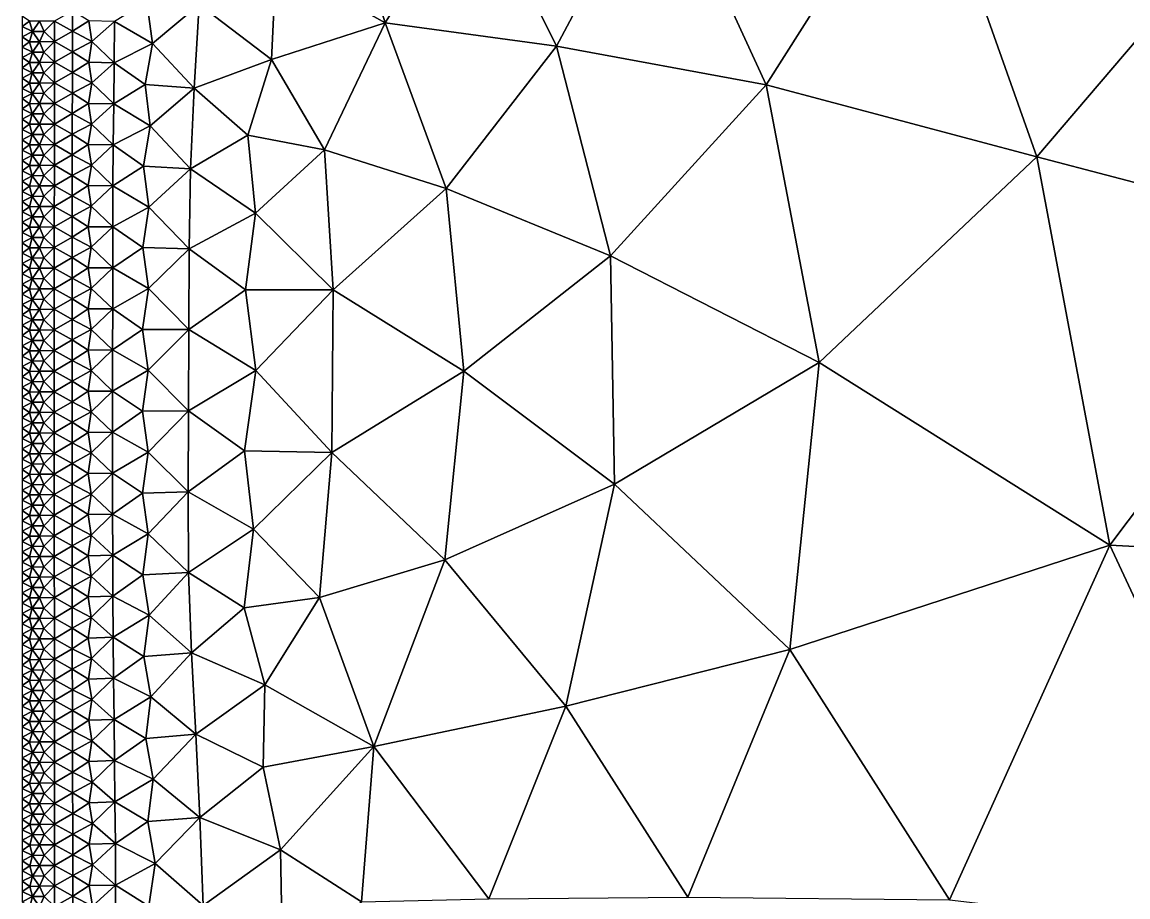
# Model space of a CAD drawing. Header units: metres. Extents: x 2 to 72, y -280 to 0.
# Drawn here: x 2 to 23.48, y -196.04 to -179.03 of the extents above; entities that cross this region are included whole.
import ezdxf

# ---------------------------------------------------------------- set-up
doc = ezdxf.new("R2010")
doc.units = ezdxf.units.M

msp = doc.modelspace()

# ---------------------------------------------------------------- linework, layer by layer
at = {"layer": 'layer', "color": 0}
for points in [[(16.4528, -180.25), (19.5048, -175.431), (14.3772, -175.742)], [(21.7074, -181.653), (19.5048, -175.431), (16.4528, -180.25)], [(21.7074, -181.653), (26.3659, -176.19), (19.5048, -175.431)], [(12.3817, -179.503), (14.3772, -175.742), (10.7631, -176.239)], [(16.4528, -180.25), (14.3772, -175.742), (12.3817, -179.503)], [(9.05249, -179.045), (10.7631, -176.239), (8.22208, -176.365)], [(12.3817, -179.503), (10.7631, -176.239), (9.05249, -179.045)], [(27.6403, -183.205), (26.3659, -176.19), (21.7074, -181.653)], [(8.22208, -176.365), (6.93434, -177.856), (9.05249, -179.045)], [(6.93434, -177.856), (5.43841, -178.691), (6.84569, -179.761)], [(6.93434, -177.856), (6.84569, -179.761), (9.05249, -179.045)], [(4.42548, -178.636), (3.79623, -179.019), (4.53174, -179.451)], [(4.42548, -178.636), (4.53174, -179.451), (5.43841, -178.691)], [(2.97982, -178.81), (2.62888, -179.012), (2.97897, -179.21)], [(2.97982, -178.81), (2.97897, -179.21), (3.29649, -179.01)], [(5.43841, -178.691), (4.53174, -179.451), (5.34095, -180.319)], [(5.43841, -178.691), (5.34095, -180.319), (6.84569, -179.761)], [(2, -178.919), (2, -179.119), (2.14649, -179.017)], [(2.14649, -179.017), (2, -179.119), (2.19859, -179.217)], [(2.14649, -179.017), (2.19859, -179.217), (2.33656, -179.015)], [(2.33656, -179.015), (2.19859, -179.217), (2.42506, -179.214)], [(2.33656, -179.015), (2.42506, -179.214), (2.62888, -179.012)], [(2.62888, -179.012), (2.42506, -179.214), (2.62848, -179.412)], [(2.62888, -179.012), (2.62848, -179.412), (2.97897, -179.21)], [(3.29649, -179.01), (2.97897, -179.21), (3.35686, -179.412)], [(3.29649, -179.01), (3.35686, -179.412), (3.79623, -179.019)], [(3.79623, -179.019), (3.35686, -179.412), (3.78797, -179.822)], [(3.79623, -179.019), (3.78797, -179.822), (4.53174, -179.451)], [(9.05249, -179.045), (6.84569, -179.761), (7.87153, -181.518)], [(10.2337, -182.265), (9.05249, -179.045), (7.87153, -181.518)], [(10.2337, -182.265), (12.3817, -179.503), (9.05249, -179.045)], [(2, -179.119), (2, -179.319), (2.19859, -179.217)], [(2.19859, -179.217), (2, -179.319), (2.14643, -179.418)], [(2, -179.319), (2, -179.52), (2.14643, -179.418)], [(2.19859, -179.217), (2.14643, -179.418), (2.33641, -179.416)], [(2.19859, -179.217), (2.33641, -179.416), (2.42506, -179.214)], [(2.42506, -179.214), (2.33641, -179.416), (2.62848, -179.412)], [(2.97897, -179.21), (2.62848, -179.412), (2.978, -179.611)], [(2.97897, -179.21), (2.978, -179.611), (3.35686, -179.412)], [(2.14643, -179.418), (2, -179.52), (2.1985, -179.617)], [(2, -179.52), (2, -179.72), (2.1985, -179.617)], [(2.14643, -179.418), (2.1985, -179.617), (2.33641, -179.416)], [(2.33641, -179.416), (2.1985, -179.617), (2.42485, -179.615)], [(2.33641, -179.416), (2.42485, -179.615), (2.62848, -179.412)], [(2.62848, -179.412), (2.42485, -179.615), (2.62803, -179.813)], [(2.62848, -179.412), (2.62803, -179.813), (2.978, -179.611)], [(3.35686, -179.412), (2.978, -179.611), (3.29292, -179.812)], [(3.35686, -179.412), (3.29292, -179.812), (3.78797, -179.822)], [(4.53174, -179.451), (3.78797, -179.822), (4.38921, -180.246)], [(4.53174, -179.451), (4.38921, -180.246), (5.34095, -180.319)], [(13.4277, -183.572), (12.3817, -179.503), (10.2337, -182.265)], [(13.4277, -183.572), (16.4528, -180.25), (12.3817, -179.503)], [(2.1985, -179.617), (2, -179.72), (2.14637, -179.818)], [(2, -179.72), (2, -179.92), (2.14637, -179.818)], [(2.1985, -179.617), (2.14637, -179.818), (2.33625, -179.816)], [(2.1985, -179.617), (2.33625, -179.816), (2.42485, -179.615)], [(2.42485, -179.615), (2.33625, -179.816), (2.62803, -179.813)], [(2.978, -179.611), (2.62803, -179.813), (2.97685, -180.011)], [(2.978, -179.611), (2.97685, -180.011), (3.29292, -179.812)], [(2.14637, -179.818), (2, -179.92), (2.19841, -180.018)], [(2, -179.92), (2, -180.12), (2.19841, -180.018)], [(2.14637, -179.818), (2.19841, -180.018), (2.33625, -179.816)], [(2.33625, -179.816), (2.19841, -180.018), (2.42462, -180.015)], [(2.33625, -179.816), (2.42462, -180.015), (2.62803, -179.813)], [(2.62803, -179.813), (2.42462, -180.015), (2.62756, -180.213)], [(2.62803, -179.813), (2.62756, -180.213), (2.97685, -180.011)], [(3.29292, -179.812), (2.97685, -180.011), (3.35227, -180.213)], [(3.29292, -179.812), (3.35227, -180.213), (3.78797, -179.822)], [(3.78797, -179.822), (3.35227, -180.213), (3.77831, -180.621)], [(3.78797, -179.822), (3.77831, -180.621), (4.38921, -180.246)], [(6.84569, -179.761), (5.34095, -180.319), (6.38613, -181.227)], [(6.84569, -179.761), (6.38613, -181.227), (7.87153, -181.518)], [(2.19841, -180.018), (2, -180.12), (2.14631, -180.218)], [(2, -180.12), (2, -180.32), (2.14631, -180.218)], [(2.19841, -180.018), (2.14631, -180.218), (2.33607, -180.216)], [(2.19841, -180.018), (2.33607, -180.216), (2.42462, -180.015)], [(2.42462, -180.015), (2.33607, -180.216), (2.62756, -180.213)], [(2.97685, -180.011), (2.62756, -180.213), (2.97578, -180.411)], [(2.97685, -180.011), (2.97578, -180.411), (3.35227, -180.213)], [(2.14631, -180.218), (2, -180.32), (2.19831, -180.418)], [(2, -180.32), (2, -180.52), (2.19831, -180.418)], [(2.14631, -180.218), (2.19831, -180.418), (2.33607, -180.216)], [(2.33607, -180.216), (2.19831, -180.418), (2.4244, -180.415)], [(2.33607, -180.216), (2.4244, -180.415), (2.62756, -180.213)], [(2.62756, -180.213), (2.4244, -180.415), (2.62711, -180.613)], [(2.62756, -180.213), (2.62711, -180.613), (2.97578, -180.411)], [(3.35227, -180.213), (2.97578, -180.411), (3.28888, -180.612)], [(3.35227, -180.213), (3.28888, -180.612), (3.77831, -180.621)], [(4.38921, -180.246), (3.77831, -180.621), (4.48788, -181.049)], [(4.38921, -180.246), (4.48788, -181.049), (5.34095, -180.319)], [(5.34095, -180.319), (4.48788, -181.049), (5.26769, -181.882)], [(5.34095, -180.319), (5.26769, -181.882), (6.38613, -181.227)], [(17.4802, -185.649), (16.4528, -180.25), (13.4277, -183.572)], [(17.4802, -185.649), (21.7074, -181.653), (16.4528, -180.25)], [(2.19831, -180.418), (2, -180.52), (2.14625, -180.619)], [(2, -180.52), (2, -180.721), (2.14625, -180.619)], [(2.19831, -180.418), (2.14625, -180.619), (2.33591, -180.616)], [(2.14625, -180.619), (2.19823, -180.818), (2.33591, -180.616)], [(2.33591, -180.616), (2.19823, -180.818), (2.42419, -180.815)], [(2.19831, -180.418), (2.33591, -180.616), (2.4244, -180.415)], [(2.4244, -180.415), (2.33591, -180.616), (2.62711, -180.613)], [(2.33591, -180.616), (2.42419, -180.815), (2.62711, -180.613)], [(2.62711, -180.613), (2.42419, -180.815), (2.62671, -181.013)], [(2.62711, -180.613), (2.62671, -181.013), (2.97472, -180.811)], [(2.97578, -180.411), (2.62711, -180.613), (2.97472, -180.811)], [(2.97578, -180.411), (2.97472, -180.811), (3.28888, -180.612)], [(3.28888, -180.612), (2.97472, -180.811), (3.34791, -181.013)], [(3.28888, -180.612), (3.34791, -181.013), (3.77831, -180.621)], [(2.14625, -180.619), (2, -180.721), (2.19823, -180.818)], [(2, -180.721), (2, -180.921), (2.19823, -180.818)], [(2.19823, -180.818), (2, -180.921), (2.1462, -181.019)], [(2.19823, -180.818), (2.1462, -181.019), (2.33576, -181.017)], [(2.19823, -180.818), (2.33576, -181.017), (2.42419, -180.815)], [(2.42419, -180.815), (2.33576, -181.017), (2.62671, -181.013)], [(2.97472, -180.811), (2.62671, -181.013), (2.97387, -181.211)], [(2.97472, -180.811), (2.97387, -181.211), (3.34791, -181.013)], [(3.77831, -180.621), (3.34791, -181.013), (3.77067, -181.419)], [(3.77831, -180.621), (3.77067, -181.419), (4.48788, -181.049)], [(2, -180.921), (2, -181.121), (2.1462, -181.019)], [(2.1462, -181.019), (2, -181.121), (2.19816, -181.219)], [(2.1462, -181.019), (2.19816, -181.219), (2.33576, -181.017)], [(2.33576, -181.017), (2.19816, -181.219), (2.42402, -181.216)], [(2.33576, -181.017), (2.42402, -181.216), (2.62671, -181.013)], [(2.62671, -181.013), (2.42402, -181.216), (2.62637, -181.414)], [(2.62671, -181.013), (2.62637, -181.414), (2.97387, -181.211)], [(3.34791, -181.013), (2.97387, -181.211), (3.28564, -181.411)], [(3.34791, -181.013), (3.28564, -181.411), (3.77067, -181.419)], [(2, -181.121), (2, -181.321), (2.19816, -181.219)], [(2.19816, -181.219), (2, -181.321), (2.14616, -181.419)], [(2.19816, -181.219), (2.14616, -181.419), (2.33564, -181.417)], [(2.19816, -181.219), (2.33564, -181.417), (2.42402, -181.216)], [(2.42402, -181.216), (2.33564, -181.417), (2.62637, -181.414)], [(2.97387, -181.211), (2.62637, -181.414), (2.97308, -181.611)], [(2.97387, -181.211), (2.97308, -181.611), (3.28564, -181.411)], [(4.48788, -181.049), (3.77067, -181.419), (4.35692, -181.833)], [(4.48788, -181.049), (4.35692, -181.833), (5.26769, -181.882)], [(6.38613, -181.227), (5.26769, -181.882), (6.53588, -182.745)], [(6.38613, -181.227), (6.53588, -182.745), (7.87153, -181.518)], [(2, -181.321), (2, -181.521), (2.14616, -181.419)], [(2.14616, -181.419), (2, -181.521), (2.1981, -181.619)], [(2.14616, -181.419), (2.1981, -181.619), (2.33564, -181.417)], [(2.33564, -181.417), (2.1981, -181.619), (2.42387, -181.616)], [(2.33564, -181.417), (2.42387, -181.616), (2.62637, -181.414)], [(2.62637, -181.414), (2.42387, -181.616), (2.6261, -181.814)], [(2.62637, -181.414), (2.6261, -181.814), (2.97308, -181.611)], [(3.28564, -181.411), (2.97308, -181.611), (3.34463, -181.811)], [(3.28564, -181.411), (3.34463, -181.811), (3.77067, -181.419)], [(3.77067, -181.419), (3.34463, -181.811), (3.76498, -182.215)], [(3.77067, -181.419), (3.76498, -182.215), (4.35692, -181.833)], [(2, -181.521), (2, -181.721), (2.1981, -181.619)], [(2.1981, -181.619), (2, -181.721), (2.14613, -181.82)], [(2.1981, -181.619), (2.14613, -181.82), (2.33554, -181.817)], [(2.1981, -181.619), (2.33554, -181.817), (2.42387, -181.616)], [(2.42387, -181.616), (2.33554, -181.817), (2.6261, -181.814)], [(2.97308, -181.611), (2.6261, -181.814), (2.9725, -182.011)], [(2.97308, -181.611), (2.9725, -182.011), (3.34463, -181.811)], [(7.87153, -181.518), (6.53588, -182.745), (8.03892, -184.236)], [(7.87153, -181.518), (8.03892, -184.236), (10.2337, -182.265)], [(23.124, -189.198), (21.7074, -181.653), (17.4802, -185.649)], [(23.124, -189.198), (27.6403, -183.205), (21.7074, -181.653)], [(2, -181.721), (2, -181.922), (2.14613, -181.82)], [(2.14613, -181.82), (2, -181.922), (2.19805, -182.019)], [(2.14613, -181.82), (2.19805, -182.019), (2.33554, -181.817)], [(2.33554, -181.817), (2.19805, -182.019), (2.42375, -182.016)], [(2.33554, -181.817), (2.42375, -182.016), (2.6261, -181.814)], [(2.6261, -181.814), (2.42375, -182.016), (2.62588, -182.214)], [(2.6261, -181.814), (2.62588, -182.214), (2.9725, -182.011)], [(3.34463, -181.811), (2.9725, -182.011), (3.28337, -182.21)], [(3.34463, -181.811), (3.28337, -182.21), (3.76498, -182.215)], [(4.35692, -181.833), (3.76498, -182.215), (4.46216, -182.629)], [(4.35692, -181.833), (4.46216, -182.629), (5.26769, -181.882)], [(5.26769, -181.882), (4.46216, -182.629), (5.2444, -183.44)], [(5.26769, -181.882), (5.2444, -183.44), (6.53588, -182.745)], [(2, -181.922), (2, -182.122), (2.19805, -182.019)], [(2.19805, -182.019), (2, -182.122), (2.1461, -182.22)], [(2.19805, -182.019), (2.1461, -182.22), (2.33547, -182.217)], [(2.19805, -182.019), (2.33547, -182.217), (2.42375, -182.016)], [(2.42375, -182.016), (2.33547, -182.217), (2.62588, -182.214)], [(2.9725, -182.011), (2.62588, -182.214), (2.97202, -182.411)], [(2.9725, -182.011), (2.97202, -182.411), (3.28337, -182.21)], [(2, -182.122), (2, -182.322), (2.1461, -182.22)], [(2.1461, -182.22), (2, -182.322), (2.19801, -182.419)], [(2, -182.322), (2, -182.522), (2.19801, -182.419)], [(2.1461, -182.22), (2.19801, -182.419), (2.33547, -182.217)], [(2.33547, -182.217), (2.19801, -182.419), (2.42367, -182.416)], [(2.33547, -182.217), (2.42367, -182.416), (2.62588, -182.214)], [(2.62588, -182.214), (2.42367, -182.416), (2.62573, -182.614)], [(2.62588, -182.214), (2.62573, -182.614), (2.97202, -182.411)], [(3.28337, -182.21), (2.97202, -182.411), (3.34253, -182.61)], [(3.28337, -182.21), (3.34253, -182.61), (3.76498, -182.215)], [(3.76498, -182.215), (3.34253, -182.61), (3.76193, -183.012)], [(3.76498, -182.215), (3.76193, -183.012), (4.46216, -182.629)], [(10.5761, -185.82), (10.2337, -182.265), (8.03892, -184.236)], [(10.5761, -185.82), (13.4277, -183.572), (10.2337, -182.265)], [(2.19801, -182.419), (2, -182.522), (2.14608, -182.62)], [(2, -182.522), (2, -182.722), (2.14608, -182.62)], [(2.19801, -182.419), (2.14608, -182.62), (2.33541, -182.618)], [(2.19801, -182.419), (2.33541, -182.618), (2.42367, -182.416)], [(2.42367, -182.416), (2.33541, -182.618), (2.62573, -182.614)], [(2.97202, -182.411), (2.62573, -182.614), (2.9717, -182.811)], [(2.97202, -182.411), (2.9717, -182.811), (3.34253, -182.61)], [(2.14608, -182.62), (2, -182.722), (2.19799, -182.82)], [(2, -182.722), (2, -182.922), (2.19799, -182.82)], [(2.14608, -182.62), (2.19799, -182.82), (2.33541, -182.618)], [(2.33541, -182.618), (2.19799, -182.82), (2.4236, -182.817)], [(2.33541, -182.618), (2.4236, -182.817), (2.62573, -182.614)], [(2.62573, -182.614), (2.4236, -182.817), (2.62561, -183.014)], [(2.62573, -182.614), (2.62561, -183.014), (2.9717, -182.811)], [(3.34253, -182.61), (2.9717, -182.811), (3.28213, -183.009)], [(3.34253, -182.61), (3.28213, -183.009), (3.76193, -183.012)], [(4.46216, -182.629), (3.76193, -183.012), (4.34439, -183.416)], [(4.46216, -182.629), (4.34439, -183.416), (5.2444, -183.44)], [(6.53588, -182.745), (5.2444, -183.44), (6.336, -184.236)], [(6.53588, -182.745), (6.336, -184.236), (8.03892, -184.236)], [(2.19799, -182.82), (2, -182.922), (2.14607, -183.02)], [(2, -182.922), (2, -183.122), (2.14607, -183.02)], [(2.19799, -182.82), (2.14607, -183.02), (2.33537, -183.018)], [(2.19799, -182.82), (2.33537, -183.018), (2.4236, -182.817)], [(2.4236, -182.817), (2.33537, -183.018), (2.62561, -183.014)], [(2.9717, -182.811), (2.62561, -183.014), (2.97145, -183.21)], [(2.9717, -182.811), (2.97145, -183.21), (3.28213, -183.009)], [(2.14607, -183.02), (2, -183.122), (2.19797, -183.22)], [(2, -183.122), (2, -183.323), (2.19797, -183.22)], [(2.14607, -183.02), (2.19797, -183.22), (2.33537, -183.018)], [(2.33537, -183.018), (2.19797, -183.22), (2.42356, -183.217)], [(2.33537, -183.018), (2.42356, -183.217), (2.62561, -183.014)], [(2.62561, -183.014), (2.42356, -183.217), (2.62553, -183.414)], [(2.62561, -183.014), (2.62553, -183.414), (2.97145, -183.21)], [(3.28213, -183.009), (2.97145, -183.21), (3.34142, -183.409)], [(3.28213, -183.009), (3.34142, -183.409), (3.76193, -183.012)], [(3.76193, -183.012), (3.34142, -183.409), (3.76021, -183.808)], [(3.76193, -183.012), (3.76021, -183.808), (4.34439, -183.416)], [(2.19797, -183.22), (2, -183.323), (2.14606, -183.421)], [(2, -183.323), (2, -183.523), (2.14606, -183.421)], [(2.19797, -183.22), (2.14606, -183.421), (2.33534, -183.418)], [(2.19797, -183.22), (2.33534, -183.418), (2.42356, -183.217)], [(2.42356, -183.217), (2.33534, -183.418), (2.62553, -183.414)], [(2.97145, -183.21), (2.62553, -183.414), (2.97129, -183.61)], [(2.97145, -183.21), (2.97129, -183.61), (3.34142, -183.409)], [(3.34142, -183.409), (2.97129, -183.61), (3.28148, -183.808)], [(3.34142, -183.409), (3.28148, -183.808), (3.76021, -183.808)], [(31.735, -189.653), (27.6403, -183.205), (23.124, -189.198)], [(2.14606, -183.421), (2, -183.523), (2.19796, -183.62)], [(2, -183.523), (2, -183.723), (2.19796, -183.62)], [(2.19796, -183.62), (2, -183.723), (2.14605, -183.821)], [(2.19796, -183.62), (2.14605, -183.821), (2.33532, -183.818)], [(2.14606, -183.421), (2.19796, -183.62), (2.33534, -183.418)], [(2.33534, -183.418), (2.19796, -183.62), (2.42353, -183.617)], [(2.19796, -183.62), (2.33532, -183.818), (2.42353, -183.617)], [(2.42353, -183.617), (2.33532, -183.818), (2.62548, -183.814)], [(2.33534, -183.418), (2.42353, -183.617), (2.62553, -183.414)], [(2.62553, -183.414), (2.42353, -183.617), (2.62548, -183.814)], [(2.62553, -183.414), (2.62548, -183.814), (2.97129, -183.61)], [(2.97129, -183.61), (2.62548, -183.814), (2.97116, -184.01)], [(2.97129, -183.61), (2.97116, -184.01), (3.28148, -183.808)], [(4.34439, -183.416), (3.76021, -183.808), (4.45434, -184.212)], [(4.34439, -183.416), (4.45434, -184.212), (5.2444, -183.44)], [(5.2444, -183.44), (4.45434, -184.212), (5.23964, -185.008)], [(5.2444, -183.44), (5.23964, -185.008), (6.336, -184.236)], [(13.5063, -188.013), (13.4277, -183.572), (10.5761, -185.82)], [(13.5063, -188.013), (17.4802, -185.649), (13.4277, -183.572)], [(2, -183.723), (2, -183.923), (2.14605, -183.821)], [(2.14605, -183.821), (2, -183.923), (2.19795, -184.021)], [(2.14605, -183.821), (2.19795, -184.021), (2.33532, -183.818)], [(2.33532, -183.818), (2.19795, -184.021), (2.4235, -184.017)], [(2.33532, -183.818), (2.4235, -184.017), (2.62548, -183.814)], [(2.62548, -183.814), (2.4235, -184.017), (2.62543, -184.215)], [(2.62548, -183.814), (2.62543, -184.215), (2.97116, -184.01)], [(3.28148, -183.808), (2.97116, -184.01), (3.34083, -184.208)], [(3.28148, -183.808), (3.34083, -184.208), (3.76021, -183.808)], [(3.76021, -183.808), (3.34083, -184.208), (3.75937, -184.606)], [(3.76021, -183.808), (3.75937, -184.606), (4.45434, -184.212)], [(2, -183.923), (2, -184.123), (2.19795, -184.021)], [(2.19795, -184.021), (2, -184.123), (2.14605, -184.221)], [(2.19795, -184.021), (2.14605, -184.221), (2.33531, -184.219)], [(2.19795, -184.021), (2.33531, -184.219), (2.4235, -184.017)], [(2.4235, -184.017), (2.33531, -184.219), (2.62543, -184.215)], [(2.97116, -184.01), (2.62543, -184.215), (2.97107, -184.41)], [(2.97116, -184.01), (2.97107, -184.41), (3.34083, -184.208)], [(2, -184.123), (2, -184.323), (2.14605, -184.221)], [(2.14605, -184.221), (2, -184.323), (2.19794, -184.421)], [(2.14605, -184.221), (2.19794, -184.421), (2.33531, -184.219)], [(2.33531, -184.219), (2.19794, -184.421), (2.42349, -184.418)], [(2.33531, -184.219), (2.42349, -184.418), (2.62543, -184.215)], [(2.62543, -184.215), (2.42349, -184.418), (2.6254, -184.615)], [(2.62543, -184.215), (2.6254, -184.615), (2.97107, -184.41)], [(3.34083, -184.208), (2.97107, -184.41), (3.28114, -184.607)], [(3.34083, -184.208), (3.28114, -184.607), (3.75937, -184.606)], [(4.45434, -184.212), (3.75937, -184.606), (4.34106, -185.004)], [(4.45434, -184.212), (4.34106, -185.004), (5.23964, -185.008)], [(6.336, -184.236), (5.23964, -185.008), (6.54164, -185.803)], [(6.336, -184.236), (6.54164, -185.803), (8.03892, -184.236)], [(8.03892, -184.236), (6.54164, -185.803), (8.01364, -187.4)], [(8.03892, -184.236), (8.01364, -187.4), (10.5761, -185.82)], [(2, -184.323), (2, -184.524), (2.19794, -184.421)], [(2.19794, -184.421), (2, -184.524), (2.14604, -184.622)], [(2.19794, -184.421), (2.14604, -184.622), (2.3353, -184.619)], [(2.19794, -184.421), (2.3353, -184.619), (2.42349, -184.418)], [(2.42349, -184.418), (2.3353, -184.619), (2.6254, -184.615)], [(2.97107, -184.41), (2.6254, -184.615), (2.97098, -184.81)], [(2.97107, -184.41), (2.97098, -184.81), (3.28114, -184.607)], [(2, -184.524), (2, -184.724), (2.14604, -184.622)], [(2.14604, -184.622), (2, -184.724), (2.19793, -184.821)], [(2.14604, -184.622), (2.19793, -184.821), (2.3353, -184.619)], [(2.3353, -184.619), (2.19793, -184.821), (2.42347, -184.818)], [(2.3353, -184.619), (2.42347, -184.818), (2.6254, -184.615)], [(2.6254, -184.615), (2.42347, -184.818), (2.62537, -185.015)], [(2.6254, -184.615), (2.62537, -185.015), (2.97098, -184.81)], [(3.28114, -184.607), (2.97098, -184.81), (3.34046, -185.007)], [(3.28114, -184.607), (3.34046, -185.007), (3.75937, -184.606)], [(3.75937, -184.606), (3.34046, -185.007), (3.75867, -185.404)], [(3.75937, -184.606), (3.75867, -185.404), (4.34106, -185.004)], [(2, -184.724), (2, -184.924), (2.19793, -184.821)], [(2.19793, -184.821), (2, -184.924), (2.14604, -185.022)], [(2.19793, -184.821), (2.14604, -185.022), (2.33528, -185.019)], [(2.19793, -184.821), (2.33528, -185.019), (2.42347, -184.818)], [(2.42347, -184.818), (2.33528, -185.019), (2.62537, -185.015)], [(2.97098, -184.81), (2.62537, -185.015), (2.97091, -185.211)], [(2.97098, -184.81), (2.97091, -185.211), (3.34046, -185.007)], [(2, -184.924), (2, -185.124), (2.14604, -185.022)], [(2.14604, -185.022), (2, -185.124), (2.19793, -185.221)], [(2, -185.124), (2, -185.324), (2.19793, -185.221)], [(2.14604, -185.022), (2.19793, -185.221), (2.33528, -185.019)], [(2.33528, -185.019), (2.19793, -185.221), (2.42345, -185.218)], [(2.33528, -185.019), (2.42345, -185.218), (2.62537, -185.015)], [(2.62537, -185.015), (2.42345, -185.218), (2.62533, -185.415)], [(2.62537, -185.015), (2.62533, -185.415), (2.97091, -185.211)], [(3.34046, -185.007), (2.97091, -185.211), (3.28085, -185.407)], [(3.34046, -185.007), (3.28085, -185.407), (3.75867, -185.404)], [(4.34106, -185.004), (3.75867, -185.404), (4.4513, -185.8)], [(4.34106, -185.004), (4.4513, -185.8), (5.23964, -185.008)], [(5.23964, -185.008), (4.4513, -185.8), (5.23381, -186.589)], [(5.23964, -185.008), (5.23381, -186.589), (6.54164, -185.803)], [(2.19793, -185.221), (2, -185.324), (2.14603, -185.422)], [(2, -185.324), (2, -185.524), (2.14603, -185.422)], [(2.19793, -185.221), (2.14603, -185.422), (2.33527, -185.42)], [(2.19793, -185.221), (2.33527, -185.42), (2.42345, -185.218)], [(2.42345, -185.218), (2.33527, -185.42), (2.62533, -185.415)], [(2.97091, -185.211), (2.62533, -185.415), (2.97082, -185.611)], [(2.97091, -185.211), (2.97082, -185.611), (3.28085, -185.407)], [(2.14603, -185.422), (2, -185.524), (2.19792, -185.622)], [(2, -185.524), (2, -185.725), (2.19792, -185.622)], [(2.14603, -185.422), (2.19792, -185.622), (2.33527, -185.42)], [(2.33527, -185.42), (2.19792, -185.622), (2.42344, -185.618)], [(2.33527, -185.42), (2.42344, -185.618), (2.62533, -185.415)], [(2.62533, -185.415), (2.42344, -185.618), (2.6253, -185.815)], [(2.62533, -185.415), (2.6253, -185.815), (2.97082, -185.611)], [(3.28085, -185.407), (2.97082, -185.611), (3.34011, -185.807)], [(3.28085, -185.407), (3.34011, -185.807), (3.75867, -185.404)], [(3.75867, -185.404), (3.34011, -185.807), (3.75797, -186.203)], [(3.75867, -185.404), (3.75797, -186.203), (4.4513, -185.8)], [(2.19792, -185.622), (2, -185.725), (2.14603, -185.823)], [(2, -185.725), (2, -185.925), (2.14603, -185.823)], [(2.19792, -185.622), (2.14603, -185.823), (2.33526, -185.82)], [(2.19792, -185.622), (2.33526, -185.82), (2.42344, -185.618)], [(2.42344, -185.618), (2.33526, -185.82), (2.6253, -185.815)], [(2.97082, -185.611), (2.6253, -185.815), (2.97074, -186.011)], [(2.97082, -185.611), (2.97074, -186.011), (3.34011, -185.807)], [(16.9079, -191.224), (17.4802, -185.649), (13.5063, -188.013)], [(16.9079, -191.224), (23.124, -189.198), (17.4802, -185.649)], [(2.14603, -185.823), (2, -185.925), (2.19791, -186.022)], [(2, -185.925), (2, -186.125), (2.19791, -186.022)], [(2.14603, -185.823), (2.19791, -186.022), (2.33526, -185.82)], [(2.33526, -185.82), (2.19791, -186.022), (2.42342, -186.019)], [(2.33526, -185.82), (2.42342, -186.019), (2.6253, -185.815)], [(2.6253, -185.815), (2.42342, -186.019), (2.62526, -186.216)], [(2.6253, -185.815), (2.62526, -186.216), (2.97074, -186.011)], [(3.34011, -185.807), (2.97074, -186.011), (3.28054, -186.207)], [(3.34011, -185.807), (3.28054, -186.207), (3.75797, -186.203)], [(4.4513, -185.8), (3.75797, -186.203), (4.33821, -186.597)], [(4.4513, -185.8), (4.33821, -186.597), (5.23381, -186.589)], [(6.54164, -185.803), (5.23381, -186.589), (6.31645, -187.368)], [(6.54164, -185.803), (6.31645, -187.368), (8.01364, -187.4)], [(10.209, -189.484), (10.5761, -185.82), (8.01364, -187.4)], [(10.209, -189.484), (13.5063, -188.013), (10.5761, -185.82)], [(2.19791, -186.022), (2, -186.125), (2.14602, -186.223)], [(2, -186.125), (2, -186.325), (2.14602, -186.223)], [(2.19791, -186.022), (2.14602, -186.223), (2.33524, -186.22)], [(2.19791, -186.022), (2.33524, -186.22), (2.42342, -186.019)], [(2.42342, -186.019), (2.33524, -186.22), (2.62526, -186.216)], [(2.97074, -186.011), (2.62526, -186.216), (2.97064, -186.411)], [(2.97074, -186.011), (2.97064, -186.411), (3.28054, -186.207)], [(2.14602, -186.223), (2, -186.325), (2.1979, -186.422)], [(2, -186.325), (2, -186.525), (2.1979, -186.422)], [(2.14602, -186.223), (2.1979, -186.422), (2.33524, -186.22)], [(2.33524, -186.22), (2.1979, -186.422), (2.4234, -186.419)], [(2.33524, -186.22), (2.4234, -186.419), (2.62526, -186.216)], [(2.62526, -186.216), (2.4234, -186.419), (2.62522, -186.616)], [(2.62526, -186.216), (2.62522, -186.616), (2.97064, -186.411)], [(2.97064, -186.411), (2.62522, -186.616), (2.97056, -186.811)], [(2.97064, -186.411), (2.97056, -186.811), (3.33973, -186.606)], [(3.28054, -186.207), (2.97064, -186.411), (3.33973, -186.606)], [(3.28054, -186.207), (3.33973, -186.606), (3.75797, -186.203)], [(3.75797, -186.203), (3.33973, -186.606), (3.75719, -187.001)], [(3.75797, -186.203), (3.75719, -187.001), (4.33821, -186.597)], [(2.1979, -186.422), (2, -186.525), (2.14602, -186.623)], [(2, -186.525), (2, -186.725), (2.14602, -186.623)], [(2.14602, -186.623), (2, -186.725), (2.1979, -186.823)], [(2.1979, -186.422), (2.14602, -186.623), (2.33523, -186.621)], [(2.14602, -186.623), (2.1979, -186.823), (2.33523, -186.621)], [(2.1979, -186.422), (2.33523, -186.621), (2.4234, -186.419)], [(2.33523, -186.621), (2.1979, -186.823), (2.42338, -186.819)], [(2.4234, -186.419), (2.33523, -186.621), (2.62522, -186.616)], [(2.33523, -186.621), (2.42338, -186.819), (2.62522, -186.616)], [(2.62522, -186.616), (2.42338, -186.819), (2.62518, -187.016)], [(2.62522, -186.616), (2.62518, -187.016), (2.97056, -186.811)], [(3.33973, -186.606), (2.97056, -186.811), (3.28021, -187.007)], [(3.33973, -186.606), (3.28021, -187.007), (3.75719, -187.001)], [(4.33821, -186.597), (3.75719, -187.001), (4.44775, -187.39)], [(4.33821, -186.597), (4.44775, -187.39), (5.23381, -186.589)], [(5.23381, -186.589), (4.44775, -187.39), (5.22599, -188.164)], [(5.23381, -186.589), (5.22599, -188.164), (6.31645, -187.368)], [(2, -186.725), (2, -186.926), (2.1979, -186.823)], [(2.1979, -186.823), (2, -186.926), (2.14601, -187.024)], [(2.1979, -186.823), (2.14601, -187.024), (2.33522, -187.021)], [(2.1979, -186.823), (2.33522, -187.021), (2.42338, -186.819)], [(2.42338, -186.819), (2.33522, -187.021), (2.62518, -187.016)], [(2.97056, -186.811), (2.62518, -187.016), (2.97048, -187.211)], [(2.97056, -186.811), (2.97048, -187.211), (3.28021, -187.007)], [(2, -186.926), (2, -187.126), (2.14601, -187.024)], [(2.14601, -187.024), (2, -187.126), (2.19789, -187.223)], [(2.14601, -187.024), (2.19789, -187.223), (2.33522, -187.021)], [(2.33522, -187.021), (2.19789, -187.223), (2.42337, -187.22)], [(2.33522, -187.021), (2.42337, -187.22), (2.62518, -187.016)], [(2.62518, -187.016), (2.42337, -187.22), (2.62516, -187.416)], [(2.62518, -187.016), (2.62516, -187.416), (2.97048, -187.211)], [(3.28021, -187.007), (2.97048, -187.211), (3.33941, -187.406)], [(3.28021, -187.007), (3.33941, -187.406), (3.75719, -187.001)], [(3.75719, -187.001), (3.33941, -187.406), (3.75671, -187.799)], [(3.75719, -187.001), (3.75671, -187.799), (4.44775, -187.39)], [(2, -187.126), (2, -187.326), (2.19789, -187.223)], [(2.19789, -187.223), (2, -187.326), (2.14601, -187.424)], [(2.19789, -187.223), (2.14601, -187.424), (2.33521, -187.421)], [(2.19789, -187.223), (2.33521, -187.421), (2.42337, -187.22)], [(2.42337, -187.22), (2.33521, -187.421), (2.62516, -187.416)], [(2.97048, -187.211), (2.62516, -187.416), (2.97043, -187.611)], [(2.97048, -187.211), (2.97043, -187.611), (3.33941, -187.406)], [(2, -187.326), (2, -187.526), (2.14601, -187.424)], [(2.14601, -187.424), (2, -187.526), (2.19789, -187.623)], [(2.14601, -187.424), (2.19789, -187.623), (2.33521, -187.421)], [(2.33521, -187.421), (2.19789, -187.623), (2.42336, -187.62)], [(2.33521, -187.421), (2.42336, -187.62), (2.62516, -187.416)], [(2.62516, -187.416), (2.42336, -187.62), (2.62515, -187.817)], [(2.62516, -187.416), (2.62515, -187.817), (2.97043, -187.611)], [(3.33941, -187.406), (2.97043, -187.611), (3.28003, -187.807)], [(3.33941, -187.406), (3.28003, -187.807), (3.75671, -187.799)], [(4.44775, -187.39), (3.75671, -187.799), (4.33577, -188.187)], [(4.44775, -187.39), (4.33577, -188.187), (5.22599, -188.164)], [(6.31645, -187.368), (5.22599, -188.164), (6.49111, -188.888)], [(6.31645, -187.368), (6.49111, -188.888), (8.01364, -187.4)], [(8.01364, -187.4), (6.49111, -188.888), (7.77833, -190.217)], [(8.01364, -187.4), (7.77833, -190.217), (10.209, -189.484)], [(2, -187.526), (2, -187.726), (2.19789, -187.623)], [(2.19789, -187.623), (2, -187.726), (2.14601, -187.824)], [(2.19789, -187.623), (2.14601, -187.824), (2.3352, -187.821)], [(2.19789, -187.623), (2.3352, -187.821), (2.42336, -187.62)], [(2.42336, -187.62), (2.3352, -187.821), (2.62515, -187.817)], [(2.97043, -187.611), (2.62515, -187.817), (2.97043, -188.011)], [(2.97043, -187.611), (2.97043, -188.011), (3.28003, -187.807)], [(2, -187.726), (2, -187.926), (2.14601, -187.824)], [(2.14601, -187.824), (2, -187.926), (2.19789, -188.024)], [(2.14601, -187.824), (2.19789, -188.024), (2.3352, -187.821)], [(2.3352, -187.821), (2.19789, -188.024), (2.42336, -188.02)], [(2.3352, -187.821), (2.42336, -188.02), (2.62515, -187.817)], [(2.62515, -187.817), (2.42336, -188.02), (2.62517, -188.217)], [(2.62515, -187.817), (2.62517, -188.217), (2.97043, -188.011)], [(3.28003, -187.807), (2.97043, -188.011), (3.33938, -188.205)], [(3.28003, -187.807), (3.33938, -188.205), (3.75671, -187.799)], [(3.75671, -187.799), (3.33938, -188.205), (3.75705, -188.597)], [(3.75671, -187.799), (3.75705, -188.597), (4.33577, -188.187)], [(2, -187.926), (2, -188.127), (2.19789, -188.024)], [(2.19789, -188.024), (2, -188.127), (2.14601, -188.224)], [(2, -188.127), (2, -188.327), (2.14601, -188.224)], [(2.19789, -188.024), (2.14601, -188.224), (2.33521, -188.222)], [(2.19789, -188.024), (2.33521, -188.222), (2.42336, -188.02)], [(2.42336, -188.02), (2.33521, -188.222), (2.62517, -188.217)], [(2.97043, -188.011), (2.62517, -188.217), (2.97049, -188.411)], [(2.97043, -188.011), (2.97049, -188.411), (3.33938, -188.205)], [(12.5591, -192.328), (13.5063, -188.013), (10.209, -189.484)], [(12.5591, -192.328), (16.9079, -191.224), (13.5063, -188.013)], [(2.14601, -188.224), (2, -188.327), (2.19789, -188.424)], [(2, -188.327), (2, -188.527), (2.19789, -188.424)], [(2.14601, -188.224), (2.19789, -188.424), (2.33521, -188.222)], [(2.33521, -188.222), (2.19789, -188.424), (2.42337, -188.42)], [(2.33521, -188.222), (2.42337, -188.42), (2.62517, -188.217)], [(2.62517, -188.217), (2.42337, -188.42), (2.62521, -188.617)], [(2.62517, -188.217), (2.62521, -188.617), (2.97049, -188.411)], [(3.33938, -188.205), (2.97049, -188.411), (3.28022, -188.606)], [(3.33938, -188.205), (3.28022, -188.606), (3.75705, -188.597)], [(4.33577, -188.187), (3.75705, -188.597), (4.4486, -188.976)], [(4.33577, -188.187), (4.4486, -188.976), (5.22599, -188.164)], [(5.22599, -188.164), (4.4486, -188.976), (5.23464, -189.73)], [(5.22599, -188.164), (5.23464, -189.73), (6.49111, -188.888)], [(2.19789, -188.424), (2, -188.527), (2.14602, -188.625)], [(2, -188.527), (2, -188.727), (2.14602, -188.625)], [(2.19789, -188.424), (2.14602, -188.625), (2.33523, -188.622)], [(2.19789, -188.424), (2.33523, -188.622), (2.42337, -188.42)], [(2.42337, -188.42), (2.33523, -188.622), (2.62521, -188.617)], [(2.97049, -188.411), (2.62521, -188.617), (2.97064, -188.811)], [(2.97049, -188.411), (2.97064, -188.811), (3.28022, -188.606)], [(2.14602, -188.625), (2, -188.727), (2.19791, -188.824)], [(2, -188.727), (2, -188.927), (2.19791, -188.824)], [(2.14602, -188.625), (2.19791, -188.824), (2.33523, -188.622)], [(2.33523, -188.622), (2.19791, -188.824), (2.42341, -188.821)], [(2.33523, -188.622), (2.42341, -188.821), (2.62521, -188.617)], [(2.62521, -188.617), (2.42341, -188.821), (2.6253, -189.017)], [(2.62521, -188.617), (2.6253, -189.017), (2.97064, -188.811)], [(3.28022, -188.606), (2.97064, -188.811), (3.33994, -189.004)], [(3.28022, -188.606), (3.33994, -189.004), (3.75705, -188.597)], [(3.75705, -188.597), (3.33994, -189.004), (3.75881, -189.394)], [(3.75705, -188.597), (3.75881, -189.394), (4.4486, -188.976)], [(2.19791, -188.824), (2, -188.927), (2.14603, -189.025)], [(2, -188.927), (2, -189.127), (2.14603, -189.025)], [(2.19791, -188.824), (2.14603, -189.025), (2.33526, -189.022)], [(2.19791, -188.824), (2.33526, -189.022), (2.42341, -188.821)], [(2.42341, -188.821), (2.33526, -189.022), (2.6253, -189.017)], [(2.97064, -188.811), (2.6253, -189.017), (2.97088, -189.211)], [(2.97064, -188.811), (2.97088, -189.211), (3.33994, -189.004)], [(4.4486, -188.976), (3.75881, -189.394), (4.342, -189.774)], [(4.4486, -188.976), (4.342, -189.774), (5.23464, -189.73)], [(6.49111, -188.888), (5.23464, -189.73), (6.31374, -190.419)], [(6.49111, -188.888), (6.31374, -190.419), (7.77833, -190.217)], [(2.14603, -189.025), (2, -189.127), (2.19793, -189.224)], [(2, -189.127), (2, -189.327), (2.19793, -189.224)], [(2.14603, -189.025), (2.19793, -189.224), (2.33526, -189.022)], [(2.33526, -189.022), (2.19793, -189.224), (2.42346, -189.221)], [(2.33526, -189.022), (2.42346, -189.221), (2.6253, -189.017)], [(2.6253, -189.017), (2.42346, -189.221), (2.62544, -189.417)], [(2.6253, -189.017), (2.62544, -189.417), (2.97088, -189.211)], [(3.33994, -189.004), (2.97088, -189.211), (3.28105, -189.405)], [(3.33994, -189.004), (3.28105, -189.405), (3.75881, -189.394)], [(20.0134, -196.094), (23.124, -189.198), (16.9079, -191.224)], [(26.7082, -196.879), (23.124, -189.198), (20.0134, -196.094)], [(26.7082, -196.879), (31.735, -189.653), (23.124, -189.198)], [(2.19793, -189.224), (2, -189.327), (2.14605, -189.425)], [(2, -189.327), (2, -189.528), (2.14605, -189.425)], [(2.19793, -189.224), (2.14605, -189.425), (2.33531, -189.422)], [(2.14605, -189.425), (2.19797, -189.625), (2.33531, -189.422)], [(2.19793, -189.224), (2.33531, -189.422), (2.42346, -189.221)], [(2.33531, -189.422), (2.19797, -189.625), (2.42355, -189.621)], [(2.42346, -189.221), (2.33531, -189.422), (2.62544, -189.417)], [(2.33531, -189.422), (2.42355, -189.621), (2.62544, -189.417)], [(2.62544, -189.417), (2.42355, -189.621), (2.62564, -189.817)], [(2.97088, -189.211), (2.62544, -189.417), (2.97127, -189.611)], [(2.62544, -189.417), (2.62564, -189.817), (2.97127, -189.611)], [(2.97088, -189.211), (2.97127, -189.611), (3.28105, -189.405)], [(3.28105, -189.405), (2.97127, -189.611), (3.34145, -189.803)], [(3.28105, -189.405), (3.34145, -189.803), (3.75881, -189.394)], [(3.75881, -189.394), (3.34145, -189.803), (3.76289, -190.191)], [(3.75881, -189.394), (3.76289, -190.191), (4.342, -189.774)], [(2.14605, -189.425), (2, -189.528), (2.19797, -189.625)], [(2, -189.528), (2, -189.728), (2.19797, -189.625)], [(2.19797, -189.625), (2, -189.728), (2.14608, -189.826)], [(2.19797, -189.625), (2.14608, -189.826), (2.33538, -189.823)], [(2.19797, -189.625), (2.33538, -189.823), (2.42355, -189.621)], [(2.42355, -189.621), (2.33538, -189.823), (2.62564, -189.817)], [(2.97127, -189.611), (2.62564, -189.817), (2.97176, -190.011)], [(2.97127, -189.611), (2.97176, -190.011), (3.34145, -189.803)], [(8.82858, -193.111), (10.209, -189.484), (7.77833, -190.217)], [(8.82858, -193.111), (12.5591, -192.328), (10.209, -189.484)], [(2, -189.728), (2, -189.928), (2.14608, -189.826)], [(2.14608, -189.826), (2, -189.928), (2.19801, -190.025)], [(2.14608, -189.826), (2.19801, -190.025), (2.33538, -189.823)], [(2.33538, -189.823), (2.19801, -190.025), (2.42365, -190.021)], [(2.33538, -189.823), (2.42365, -190.021), (2.62564, -189.817)], [(2.62564, -189.817), (2.42365, -190.021), (2.62588, -190.218)], [(2.62564, -189.817), (2.62588, -190.218), (2.97176, -190.011)], [(3.34145, -189.803), (2.97176, -190.011), (3.28284, -190.204)], [(3.34145, -189.803), (3.28284, -190.204), (3.76289, -190.191)], [(4.342, -189.774), (3.76289, -190.191), (4.46592, -190.56)], [(4.342, -189.774), (4.46592, -190.56), (5.23464, -189.73)], [(5.23464, -189.73), (4.46592, -190.56), (5.28898, -191.295)], [(5.23464, -189.73), (5.28898, -191.295), (6.31374, -190.419)], [(2, -189.928), (2, -190.128), (2.19801, -190.025)], [(2.19801, -190.025), (2, -190.128), (2.14611, -190.226)], [(2.19801, -190.025), (2.14611, -190.226), (2.33548, -190.223)], [(2.19801, -190.025), (2.33548, -190.223), (2.42365, -190.021)], [(2.42365, -190.021), (2.33548, -190.223), (2.62588, -190.218)], [(2.97176, -190.011), (2.62588, -190.218), (2.97241, -190.411)], [(2.97176, -190.011), (2.97241, -190.411), (3.28284, -190.204)], [(2, -190.128), (2, -190.328), (2.14611, -190.226)], [(2.14611, -190.226), (2, -190.328), (2.19807, -190.425)], [(2.14611, -190.226), (2.19807, -190.425), (2.33548, -190.223)], [(2.33548, -190.223), (2.19807, -190.425), (2.42379, -190.422)], [(2.33548, -190.223), (2.42379, -190.422), (2.62588, -190.218)], [(2.62588, -190.218), (2.42379, -190.422), (2.62618, -190.618)], [(2.62588, -190.218), (2.62618, -190.618), (2.97241, -190.411)], [(3.28284, -190.204), (2.97241, -190.411), (3.34405, -190.602)], [(3.28284, -190.204), (3.34405, -190.602), (3.76289, -190.191)], [(3.76289, -190.191), (3.34405, -190.602), (3.76891, -190.988)], [(3.76289, -190.191), (3.76891, -190.988), (4.46592, -190.56)], [(6.31374, -190.419), (6.71655, -191.916), (7.77833, -190.217)], [(7.77833, -190.217), (6.71655, -191.916), (8.82858, -193.111)], [(2, -190.328), (2, -190.528), (2.19807, -190.425)], [(2.19807, -190.425), (2, -190.528), (2.14615, -190.626)], [(2.19807, -190.425), (2.14615, -190.626), (2.33559, -190.623)], [(2.19807, -190.425), (2.33559, -190.623), (2.42379, -190.422)], [(2.42379, -190.422), (2.33559, -190.623), (2.62618, -190.618)], [(2.97241, -190.411), (2.62618, -190.618), (2.97314, -190.811)], [(2.97241, -190.411), (2.97314, -190.811), (3.34405, -190.602)], [(6.31374, -190.419), (5.28898, -191.295), (6.71655, -191.916)], [(2, -190.528), (2, -190.729), (2.14615, -190.626)], [(2.14615, -190.626), (2, -190.729), (2.19813, -190.826)], [(2.14615, -190.626), (2.19813, -190.826), (2.33559, -190.623)], [(2.33559, -190.623), (2.19813, -190.826), (2.42395, -190.822)], [(2.33559, -190.623), (2.42395, -190.822), (2.62618, -190.618)], [(2.62618, -190.618), (2.42395, -190.822), (2.62653, -191.018)], [(2.62618, -190.618), (2.62653, -191.018), (2.97314, -190.811)], [(3.34405, -190.602), (2.97314, -190.811), (3.2855, -191.004)], [(3.34405, -190.602), (3.2855, -191.004), (3.76891, -190.988)], [(4.46592, -190.56), (3.76891, -190.988), (4.36666, -191.36)], [(4.46592, -190.56), (4.36666, -191.36), (5.28898, -191.295)], [(2, -190.729), (2, -190.929), (2.19813, -190.826)], [(2.19813, -190.826), (2, -190.929), (2.1462, -191.027)], [(2.19813, -190.826), (2.1462, -191.027), (2.33572, -191.023)], [(2.19813, -190.826), (2.33572, -191.023), (2.42395, -190.822)], [(2.42395, -190.822), (2.33572, -191.023), (2.62653, -191.018)], [(2.97314, -190.811), (2.62653, -191.018), (2.97404, -191.211)], [(2.97314, -190.811), (2.97404, -191.211), (3.2855, -191.004)], [(2, -190.929), (2, -191.129), (2.1462, -191.027)], [(2.1462, -191.027), (2, -191.129), (2.19821, -191.226)], [(2, -191.129), (2, -191.329), (2.19821, -191.226)], [(2.1462, -191.027), (2.19821, -191.226), (2.33572, -191.023)], [(2.33572, -191.023), (2.19821, -191.226), (2.42413, -191.222)], [(2.33572, -191.023), (2.42413, -191.222), (2.62653, -191.018)], [(2.62653, -191.018), (2.42413, -191.222), (2.62692, -191.418)], [(2.62653, -191.018), (2.62692, -191.418), (2.97404, -191.211)], [(3.2855, -191.004), (2.97404, -191.211), (3.34769, -191.401)], [(3.2855, -191.004), (3.34769, -191.401), (3.76891, -190.988)], [(3.76891, -190.988), (3.34769, -191.401), (3.77719, -191.786)], [(3.76891, -190.988), (3.77719, -191.786), (4.36666, -191.36)], [(2.19821, -191.226), (2, -191.329), (2.14625, -191.427)], [(2, -191.329), (2, -191.529), (2.14625, -191.427)], [(2.19821, -191.226), (2.14625, -191.427), (2.33586, -191.424)], [(2.19821, -191.226), (2.33586, -191.424), (2.42413, -191.222)], [(2.42413, -191.222), (2.33586, -191.424), (2.62692, -191.418)], [(2.97404, -191.211), (2.62692, -191.418), (2.97497, -191.611)], [(2.97404, -191.211), (2.97497, -191.611), (3.34769, -191.401)], [(4.36666, -191.36), (4.50262, -192.147), (5.28898, -191.295)], [(5.28898, -191.295), (4.50262, -192.147), (5.37346, -192.876)], [(5.28898, -191.295), (5.37346, -192.876), (6.71655, -191.916)], [(14.9322, -196.042), (16.9079, -191.224), (12.5591, -192.328)], [(20.0134, -196.094), (16.9079, -191.224), (14.9322, -196.042)], [(2.14625, -191.427), (2, -191.529), (2.19829, -191.626)], [(2, -191.529), (2, -191.729), (2.19829, -191.626)], [(2.14625, -191.427), (2.19829, -191.626), (2.33586, -191.424)], [(2.33586, -191.424), (2.19829, -191.626), (2.42433, -191.622)], [(2.33586, -191.424), (2.42433, -191.622), (2.62692, -191.418)], [(2.62692, -191.418), (2.42433, -191.622), (2.62734, -191.818)], [(2.62692, -191.418), (2.62734, -191.818), (2.97497, -191.611)], [(3.34769, -191.401), (2.97497, -191.611), (3.28899, -191.803)], [(3.34769, -191.401), (3.28899, -191.803), (3.77719, -191.786)], [(4.36666, -191.36), (3.77719, -191.786), (4.50262, -192.147)], [(2.19829, -191.626), (2, -191.729), (2.14631, -191.827)], [(2, -191.729), (2, -191.93), (2.14631, -191.827)], [(2.19829, -191.626), (2.14631, -191.827), (2.33601, -191.824)], [(2.19829, -191.626), (2.33601, -191.824), (2.42433, -191.622)], [(2.42433, -191.622), (2.33601, -191.824), (2.62734, -191.818)], [(2.97497, -191.611), (2.62734, -191.818), (2.97603, -192.011)], [(2.97497, -191.611), (2.97603, -192.011), (3.28899, -191.803)], [(2.14631, -191.827), (2, -191.93), (2.19838, -192.026)], [(2, -191.93), (2, -192.13), (2.19838, -192.026)], [(2.14631, -191.827), (2.19838, -192.026), (2.33601, -191.824)], [(2.33601, -191.824), (2.19838, -192.026), (2.42454, -192.023)], [(2.33601, -191.824), (2.42454, -192.023), (2.62734, -191.818)], [(2.62734, -191.818), (2.42454, -192.023), (2.62778, -192.219)], [(2.62734, -191.818), (2.62778, -192.219), (2.97603, -192.011)], [(3.28899, -191.803), (2.97603, -192.011), (3.35199, -192.201)], [(3.28899, -191.803), (3.35199, -192.201), (3.77719, -191.786)], [(3.77719, -191.786), (3.35199, -192.201), (3.78597, -192.585)], [(3.77719, -191.786), (3.78597, -192.585), (4.50262, -192.147)], [(6.71655, -191.916), (5.37346, -192.876), (6.68153, -193.516)], [(6.71655, -191.916), (6.68153, -193.516), (8.82858, -193.111)], [(2.19838, -192.026), (2, -192.13), (2.14636, -192.228)], [(2, -192.13), (2, -192.33), (2.14636, -192.228)], [(2.19838, -192.026), (2.14636, -192.228), (2.33617, -192.224)], [(2.19838, -192.026), (2.33617, -192.224), (2.42454, -192.023)], [(2.42454, -192.023), (2.33617, -192.224), (2.62778, -192.219)], [(2.97603, -192.011), (2.62778, -192.219), (2.97704, -192.411)], [(2.97603, -192.011), (2.97704, -192.411), (3.35199, -192.201)], [(3.35199, -192.201), (2.97704, -192.411), (3.29275, -192.603)], [(3.35199, -192.201), (3.29275, -192.603), (3.78597, -192.585)], [(4.50262, -192.147), (3.78597, -192.585), (4.40357, -192.955)], [(4.50262, -192.147), (4.40357, -192.955), (5.37346, -192.876)], [(2.14636, -192.228), (2, -192.33), (2.19847, -192.427)], [(2, -192.33), (2, -192.53), (2.19847, -192.427)], [(2.19847, -192.427), (2, -192.53), (2.14642, -192.628)], [(2.14636, -192.228), (2.19847, -192.427), (2.33617, -192.224)], [(2.19847, -192.427), (2.14642, -192.628), (2.33634, -192.625)], [(2.33617, -192.224), (2.19847, -192.427), (2.42475, -192.423)], [(2.19847, -192.427), (2.33634, -192.625), (2.42475, -192.423)], [(2.33617, -192.224), (2.42475, -192.423), (2.62778, -192.219)], [(2.42475, -192.423), (2.33634, -192.625), (2.62823, -192.619)], [(2.62778, -192.219), (2.42475, -192.423), (2.62823, -192.619)], [(2.62778, -192.219), (2.62823, -192.619), (2.97704, -192.411)], [(2.97704, -192.411), (2.62823, -192.619), (2.97816, -192.811)], [(2.97704, -192.411), (2.97816, -192.811), (3.29275, -192.603)], [(11.0643, -196.074), (12.5591, -192.328), (8.82858, -193.111)], [(14.9322, -196.042), (12.5591, -192.328), (11.0643, -196.074)], [(2, -192.53), (2, -192.73), (2.14642, -192.628)], [(2.14642, -192.628), (2, -192.73), (2.19856, -192.827)], [(2.14642, -192.628), (2.19856, -192.827), (2.33634, -192.625)], [(2.33634, -192.625), (2.19856, -192.827), (2.42497, -192.823)], [(2.33634, -192.625), (2.42497, -192.823), (2.62823, -192.619)], [(2.62823, -192.619), (2.42497, -192.823), (2.62868, -193.019)], [(2.62823, -192.619), (2.62868, -193.019), (2.97816, -192.811)], [(3.29275, -192.603), (2.97816, -192.811), (3.35657, -193.002)], [(3.29275, -192.603), (3.35657, -193.002), (3.78597, -192.585)], [(3.78597, -192.585), (3.35657, -193.002), (3.7955, -193.387)], [(3.78597, -192.585), (3.7955, -193.387), (4.40357, -192.955)], [(2, -192.73), (2, -192.93), (2.19856, -192.827)], [(2.19856, -192.827), (2, -192.93), (2.14648, -193.028)], [(2.19856, -192.827), (2.14648, -193.028), (2.3365, -193.025)], [(2.19856, -192.827), (2.3365, -193.025), (2.42497, -192.823)], [(2.42497, -192.823), (2.3365, -193.025), (2.62868, -193.019)], [(2.97816, -192.811), (2.62868, -193.019), (2.97919, -193.212)], [(2.97816, -192.811), (2.97919, -193.212), (3.35657, -193.002)], [(2, -192.93), (2, -193.131), (2.14648, -193.028)], [(2.14648, -193.028), (2, -193.131), (2.19865, -193.227)], [(2.14648, -193.028), (2.19865, -193.227), (2.3365, -193.025)], [(2.3365, -193.025), (2.19865, -193.227), (2.42518, -193.224)], [(2.3365, -193.025), (2.42518, -193.224), (2.62868, -193.019)], [(2.62868, -193.019), (2.42518, -193.224), (2.62912, -193.42)], [(2.62868, -193.019), (2.62912, -193.42), (2.97919, -193.212)], [(3.35657, -193.002), (2.97919, -193.212), (3.29668, -193.404)], [(3.35657, -193.002), (3.29668, -193.404), (3.7955, -193.387)], [(4.40357, -192.955), (3.7955, -193.387), (4.54539, -193.75)], [(4.40357, -192.955), (4.54539, -193.75), (5.37346, -192.876)], [(5.37346, -192.876), (4.54539, -193.75), (5.45142, -194.495)], [(5.37346, -192.876), (5.45142, -194.495), (6.68153, -193.516)], [(2, -193.131), (2, -193.331), (2.19865, -193.227)], [(2.19865, -193.227), (2, -193.331), (2.14654, -193.429)], [(2.19865, -193.227), (2.14654, -193.429), (2.33666, -193.425)], [(2.19865, -193.227), (2.33666, -193.425), (2.42518, -193.224)], [(2.42518, -193.224), (2.33666, -193.425), (2.62912, -193.42)], [(2.97919, -193.212), (2.62912, -193.42), (2.98028, -193.612)], [(2.97919, -193.212), (2.98028, -193.612), (3.29668, -193.404)], [(6.68153, -193.516), (7.02129, -195.121), (8.82858, -193.111)], [(8.82858, -193.111), (7.02129, -195.121), (8.59318, -196.135)], [(11.0643, -196.074), (8.82858, -193.111), (8.59318, -196.135)], [(2, -193.331), (2, -193.531), (2.14654, -193.429)], [(2.14654, -193.429), (2, -193.531), (2.19873, -193.628)], [(2.14654, -193.429), (2.19873, -193.628), (2.33666, -193.425)], [(2.33666, -193.425), (2.19873, -193.628), (2.42539, -193.624)], [(2.33666, -193.425), (2.42539, -193.624), (2.62912, -193.42)], [(2.62912, -193.42), (2.42539, -193.624), (2.62954, -193.82)], [(2.62912, -193.42), (2.62954, -193.82), (2.98028, -193.612)], [(3.29668, -193.404), (2.98028, -193.612), (3.36103, -193.803)], [(3.29668, -193.404), (3.36103, -193.803), (3.7955, -193.387)], [(3.7955, -193.387), (3.36103, -193.803), (3.8039, -194.191)], [(3.7955, -193.387), (3.8039, -194.191), (4.54539, -193.75)], [(2, -193.531), (2, -193.731), (2.19873, -193.628)], [(2.19873, -193.628), (2, -193.731), (2.14659, -193.829)], [(2.19873, -193.628), (2.14659, -193.829), (2.33682, -193.826)], [(2.19873, -193.628), (2.33682, -193.826), (2.42539, -193.624)], [(2.42539, -193.624), (2.33682, -193.826), (2.62954, -193.82)], [(2.98028, -193.612), (2.62954, -193.82), (2.98122, -194.013)], [(2.98028, -193.612), (2.98122, -194.013), (3.36103, -193.803)], [(6.68153, -193.516), (5.45142, -194.495), (7.02129, -195.121)], [(2, -193.731), (2, -193.931), (2.14659, -193.829)], [(2.14659, -193.829), (2, -193.931), (2.19882, -194.028)], [(2, -193.931), (2, -194.131), (2.19882, -194.028)], [(2.14659, -193.829), (2.19882, -194.028), (2.33682, -193.826)], [(2.33682, -193.826), (2.19882, -194.028), (2.42559, -194.024)], [(2.33682, -193.826), (2.42559, -194.024), (2.62954, -193.82)], [(2.62954, -193.82), (2.42559, -194.024), (2.62994, -194.221)], [(2.62954, -193.82), (2.62994, -194.221), (2.98122, -194.013)], [(3.36103, -193.803), (2.98122, -194.013), (3.30024, -194.207)], [(3.36103, -193.803), (3.30024, -194.207), (3.8039, -194.191)], [(4.54539, -193.75), (3.8039, -194.191), (4.43891, -194.569)], [(4.54539, -193.75), (4.43891, -194.569), (5.45142, -194.495)], [(2.19882, -194.028), (2, -194.131), (2.14664, -194.229)], [(2, -194.131), (2, -194.331), (2.14664, -194.229)], [(2.19882, -194.028), (2.14664, -194.229), (2.33696, -194.226)], [(2.19882, -194.028), (2.33696, -194.226), (2.42559, -194.024)], [(2.42559, -194.024), (2.33696, -194.226), (2.62994, -194.221)], [(2.98122, -194.013), (2.62994, -194.221), (2.98219, -194.414)], [(2.98122, -194.013), (2.98219, -194.414), (3.30024, -194.207)], [(2.14664, -194.229), (2, -194.331), (2.19889, -194.429)], [(2, -194.331), (2, -194.532), (2.19889, -194.429)], [(2.14664, -194.229), (2.19889, -194.429), (2.33696, -194.226)], [(2.33696, -194.226), (2.19889, -194.429), (2.42578, -194.425)], [(2.33696, -194.226), (2.42578, -194.425), (2.62994, -194.221)], [(2.62994, -194.221), (2.42578, -194.425), (2.63031, -194.621)], [(2.62994, -194.221), (2.63031, -194.621), (2.98219, -194.414)], [(3.30024, -194.207), (2.98219, -194.414), (3.36508, -194.607)], [(3.30024, -194.207), (3.36508, -194.607), (3.8039, -194.191)], [(3.8039, -194.191), (3.36508, -194.607), (3.81184, -194.999)], [(3.8039, -194.191), (3.81184, -194.999), (4.43891, -194.569)], [(2.19889, -194.429), (2, -194.532), (2.14669, -194.63)], [(2, -194.532), (2, -194.732), (2.14669, -194.63)], [(2.19889, -194.429), (2.14669, -194.63), (2.3371, -194.627)], [(2.19889, -194.429), (2.3371, -194.627), (2.42578, -194.425)], [(2.42578, -194.425), (2.3371, -194.627), (2.63031, -194.621)], [(2.98219, -194.414), (2.63031, -194.621), (2.98301, -194.815)], [(2.98219, -194.414), (2.98301, -194.815), (3.36508, -194.607)], [(4.43891, -194.569), (3.81184, -194.999), (4.58234, -195.384)], [(4.43891, -194.569), (4.58234, -195.384), (5.45142, -194.495)], [(5.45142, -194.495), (4.58234, -195.384), (5.51823, -196.202)], [(5.45142, -194.495), (5.51823, -196.202), (7.02129, -195.121)], [(2.14669, -194.63), (2, -194.732), (2.19896, -194.829)], [(2, -194.732), (2, -194.932), (2.19896, -194.829)], [(2.14669, -194.63), (2.19896, -194.829), (2.3371, -194.627)], [(2.3371, -194.627), (2.19896, -194.829), (2.42595, -194.825)], [(2.3371, -194.627), (2.42595, -194.825), (2.63031, -194.621)], [(2.63031, -194.621), (2.42595, -194.825), (2.63063, -195.022)], [(2.63031, -194.621), (2.63063, -195.022), (2.98301, -194.815)], [(3.36508, -194.607), (2.98301, -194.815), (3.30342, -195.011)], [(3.36508, -194.607), (3.30342, -195.011), (3.81184, -194.999)], [(2.19896, -194.829), (2, -194.932), (2.14673, -195.03)], [(2, -194.932), (2, -195.132), (2.14673, -195.03)], [(2.19896, -194.829), (2.14673, -195.03), (2.33721, -195.027)], [(2.19896, -194.829), (2.33721, -195.027), (2.42595, -194.825)], [(2.42595, -194.825), (2.33721, -195.027), (2.63063, -195.022)], [(2.98301, -194.815), (2.63063, -195.022), (2.98376, -195.217)], [(2.98301, -194.815), (2.98376, -195.217), (3.30342, -195.011)], [(3.30342, -195.011), (3.36825, -195.412), (3.81184, -194.999)], [(3.81184, -194.999), (3.36825, -195.412), (3.81693, -195.81)], [(3.81184, -194.999), (3.81693, -195.81), (4.58234, -195.384)], [(2.14673, -195.03), (2, -195.132), (2.19902, -195.229)], [(2, -195.132), (2, -195.332), (2.19902, -195.229)], [(2.14673, -195.03), (2.19902, -195.229), (2.33721, -195.027)], [(2.33721, -195.027), (2.19902, -195.229), (2.42608, -195.226)], [(2.33721, -195.027), (2.42608, -195.226), (2.63063, -195.022)], [(2.63063, -195.022), (2.42608, -195.226), (2.63087, -195.423)], [(2.63063, -195.022), (2.63087, -195.423), (2.98376, -195.217)], [(2.98376, -195.217), (2.63087, -195.423), (2.98425, -195.618)], [(3.30342, -195.011), (2.98376, -195.217), (3.36825, -195.412)], [(2.98376, -195.217), (2.98425, -195.618), (3.36825, -195.412)], [(7.02129, -195.121), (5.51823, -196.202), (7.05792, -197.224)], [(7.02129, -195.121), (7.05792, -197.224), (8.59318, -196.135)], [(2.19902, -195.229), (2, -195.332), (2.14676, -195.43)], [(2, -195.332), (2, -195.532), (2.14676, -195.43)], [(2.14676, -195.43), (2, -195.532), (2.19905, -195.63)], [(2.19902, -195.229), (2.14676, -195.43), (2.3373, -195.428)], [(2.14676, -195.43), (2.19905, -195.63), (2.3373, -195.428)], [(2.19902, -195.229), (2.3373, -195.428), (2.42608, -195.226)], [(2.3373, -195.428), (2.19905, -195.63), (2.42617, -195.626)], [(2.42608, -195.226), (2.3373, -195.428), (2.63087, -195.423)], [(2.3373, -195.428), (2.42617, -195.626), (2.63087, -195.423)], [(2.63087, -195.423), (2.42617, -195.626), (2.63102, -195.824)], [(2.63087, -195.423), (2.63102, -195.824), (2.98425, -195.618)], [(3.36825, -195.412), (2.98425, -195.618), (3.30539, -195.816)], [(3.36825, -195.412), (3.30539, -195.816), (3.81693, -195.81)], [(4.58234, -195.384), (3.81693, -195.81), (4.46282, -196.213)], [(4.58234, -195.384), (4.46282, -196.213), (5.51823, -196.202)], [(2, -195.532), (2, -195.733), (2.19905, -195.63)], [(2.19905, -195.63), (2, -195.733), (2.14677, -195.831)], [(2.19905, -195.63), (2.14677, -195.831), (2.33735, -195.828)], [(2.19905, -195.63), (2.33735, -195.828), (2.42617, -195.626)], [(2.42617, -195.626), (2.33735, -195.828), (2.63102, -195.824)], [(2.98425, -195.618), (2.63102, -195.824), (2.98454, -196.02)], [(2.98425, -195.618), (2.98454, -196.02), (3.30539, -195.816)], [(2, -195.733), (2, -195.933), (2.14677, -195.831)], [(2.14677, -195.831), (2, -195.933), (2.19907, -196.03)], [(2.14677, -195.831), (2.19907, -196.03), (2.33735, -195.828)], [(2.33735, -195.828), (2.19907, -196.03), (2.42622, -196.027)], [(2.33735, -195.828), (2.42622, -196.027), (2.63102, -195.824)], [(2.63102, -195.824), (2.42622, -196.027), (2.63106, -196.225)], [(2.63102, -195.824), (2.63106, -196.225), (2.98454, -196.02)], [(3.30539, -195.816), (2.98454, -196.02), (3.36963, -196.218)], [(3.30539, -195.816), (3.36963, -196.218), (3.81693, -195.81)], [(3.81693, -195.81), (3.36963, -196.218), (3.81798, -196.622)], [(3.81693, -195.81), (3.81798, -196.622), (4.46282, -196.213)], [(2, -195.933), (2, -196.133), (2.19907, -196.03)], [(2.19907, -196.03), (2, -196.133), (2.14678, -196.231)], [(2.19907, -196.03), (2.14678, -196.231), (2.33736, -196.229)], [(2.19907, -196.03), (2.33736, -196.229), (2.42622, -196.027)], [(2.42622, -196.027), (2.33736, -196.229), (2.63106, -196.225)], [(2.98454, -196.02), (2.63106, -196.225), (2.98456, -196.422)], [(2.98454, -196.02), (2.98456, -196.422), (3.36963, -196.218)]]:
    msp.add_3dface(points, dxfattribs=at)

doc.saveas('drawing.dxf')
